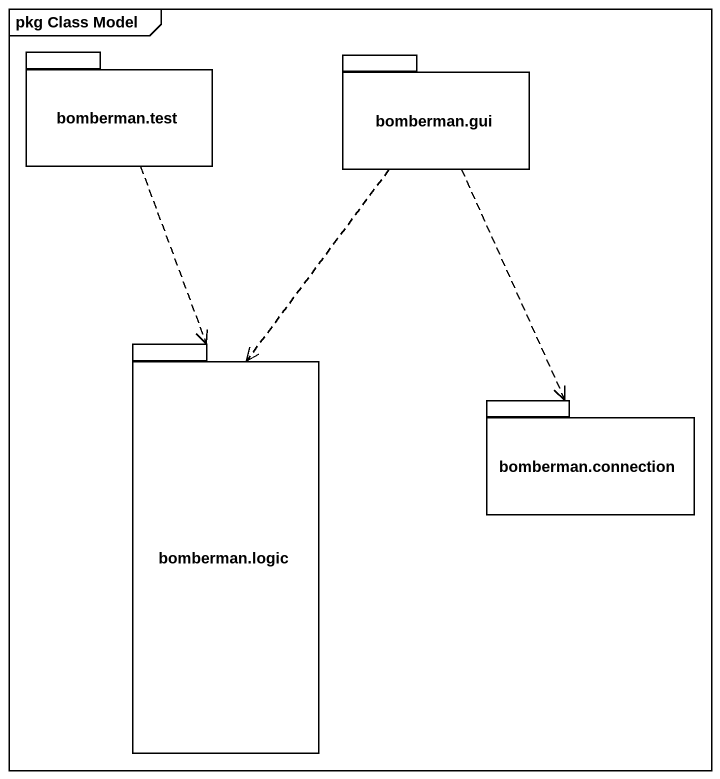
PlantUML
@startuml
mainframe pkg Class Model
package "bomberman.test" as bomberman_test {
}
package "bomberman.gui" as bomberman_gui {
}
package "bomberman.logic" as bomberman_logic {
}
package "bomberman.connection" as bomberman_connection {
}
bomberman_test ..> bomberman_logic
bomberman_gui ..> bomberman_logic
bomberman_gui ..> bomberman_connection
@enduml
